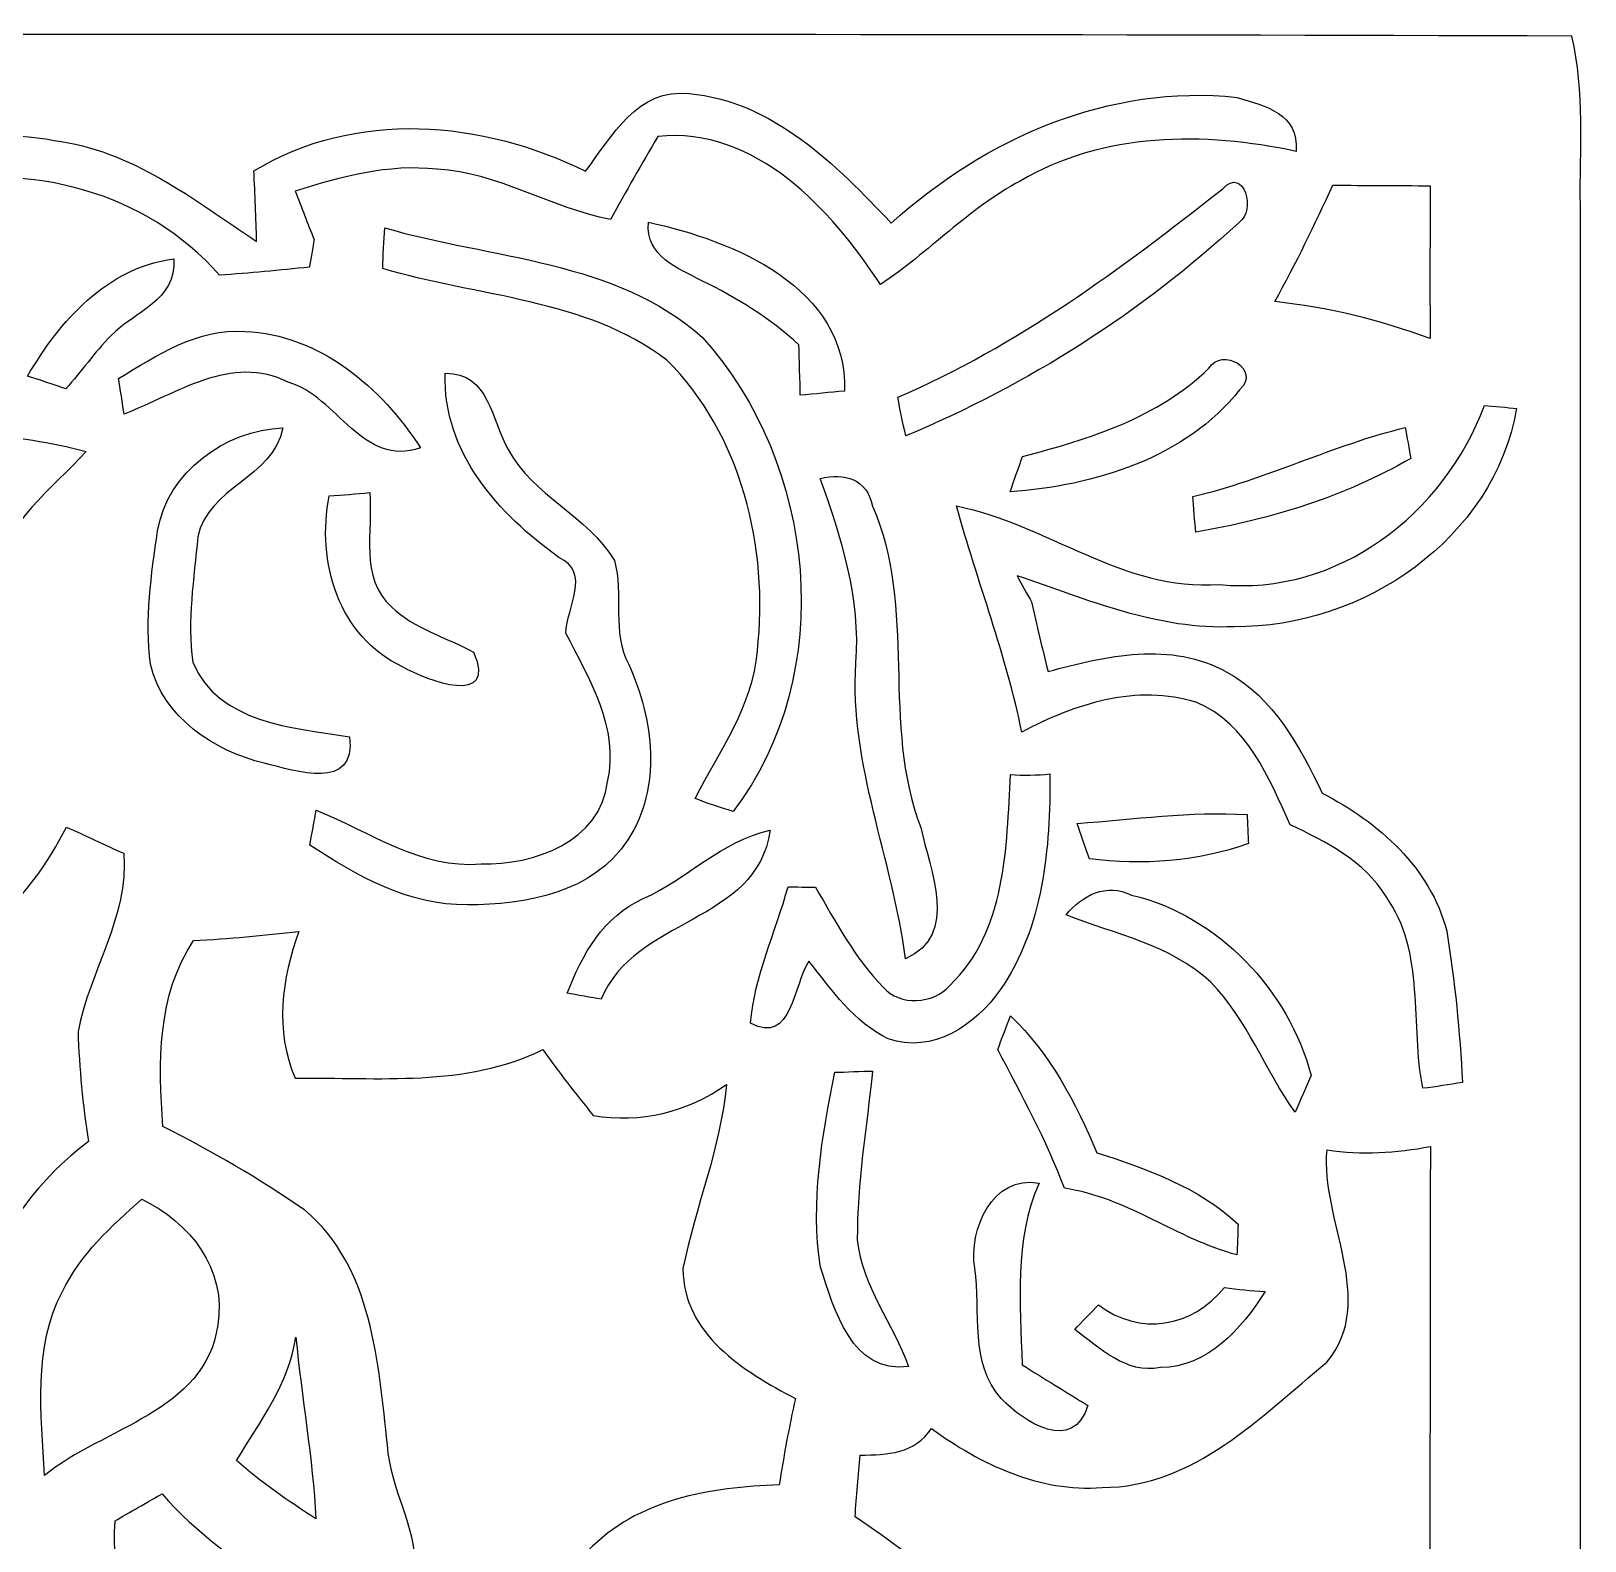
# Model space of a CAD drawing. Header units: centimetres. Extents: x -5.6 to 4, y -11.9 to 13.4.
# Drawn here: x 0.271 to 3.984, y 9.809 to 13.418 of the extents above; entities that cross this region are included whole.
import ezdxf

# ---------------------------------------------------------------- set-up
doc = ezdxf.new("R2010")
doc.units = ezdxf.units.CM
doc.header["$MEASUREMENT"] = 0
doc.layers.add('Camada 1', color=7, linetype='Continuous')

msp = doc.modelspace()

# ---------------------------------------------------------------- linework, layer by layer
at = {"layer": 'Camada 1', "color": 156}
for points, knots in [([(-5.582, 13.40237), (-4.67111, 13.41754), (-3.75954, 13.40449), (-2.84797, 13.40872), (-2.84797, 13.40872), (-0.58101, 13.40661), (1.68592, 13.41296), (3.95288, 13.40555), (3.95288, 13.40555), (3.98426, 13.27255), (3.97157, 13.13497), (3.97335, 12.99986), (3.97335, 12.99986), (3.97335, 5.16784), (3.97335, -2.66417), (3.97335, -10.49584), (3.97335, -10.49584), (3.97123, -10.94846), (3.97722, -11.40107), (3.97016, -11.85367), (3.97016, -11.85367), (3.89607, -11.86602), (3.82164, -11.87874), (3.7465, -11.87944), (3.7465, -11.87944), (1.73603, -11.88013), (-0.27445, -11.88261), (-2.28458, -11.88685), (-2.28458, -11.88685), (-3.38384, -11.88473), (-4.48308, -11.89989), (-5.582, -11.88578), (-5.582, -11.88578), (-5.59681, -10.08203), (-5.5841, -8.27758), (-5.58834, -6.47381), (-5.58834, -6.47381), (-5.58834, -0.00565), (-5.58834, 6.46219), (-5.58834, 12.93036), (-5.58834, 12.93036), (-5.58799, 13.0877), (-5.59187, 13.24504), (-5.582, 13.40237)], [0, 0, 0, 0, 0.0833333, 0.0833333, 0.0833333, 0.0833333, 0.1666667, 0.1666667, 0.1666667, 0.1666667, 0.25, 0.25, 0.25, 0.25, 0.3333333, 0.3333333, 0.3333333, 0.3333333, 0.4166667, 0.4166667, 0.4166667, 0.4166667, 0.5, 0.5, 0.5, 0.5, 0.5833333, 0.5833333, 0.5833333, 0.5833333, 0.6666667, 0.6666667, 0.6666667, 0.6666667, 0.75, 0.75, 0.75, 0.75, 0.8333333, 0.8333333, 0.8333333, 0.8333333, 1, 1, 1, 1]), ([(1.59597, 13.0824), (1.59597, 13.0824), (1.59597, 13.0824), (1.59597, 13.0824), (1.59597, 13.0824), (1.35008, 13.20482), (1.04529, 13.23093), (0.80327, 13.08311), (0.80327, 13.08311), (0.8061, 13.02702), (0.80822, 12.97092), (0.80999, 12.91483), (0.80999, 12.91483), (0.6597, 13.01432), (0.51152, 13.13356), (0.32597, 13.15578), (0.32597, 13.15578), (0.11184, 13.20129), (-0.09771, 13.09017), (-0.31114, 13.13215), (-0.31114, 13.13215), (-0.40957, 13.15261), (-0.50305, 13.19), (-0.60147, 13.2094), (-0.60147, 13.2094), (-0.60253, 13.18965), (-0.6043, 13.15049), (-0.60535, 13.13074), (-0.60535, 13.13074), (-0.41591, 13.03196), (-0.19578, 12.99915), (0.01305, 13.04854), (0.01305, 13.04854), (0.26811, 13.1064), (0.54645, 13.03301), (0.72143, 12.83405), (0.72143, 12.83405), (0.79304, 12.83899), (0.86466, 12.84604), (0.93627, 12.85309), (0.93627, 12.85309), (0.93909, 12.86968), (0.94438, 12.90284), (0.94721, 12.91942), (0.94721, 12.91942), (0.93205, 12.95788), (0.91722, 12.99632), (0.9024, 13.03513), (0.9024, 13.03513), (1.01177, 13.069), (1.12501, 13.1004), (1.24107, 13.08734), (1.24107, 13.08734), (1.38783, 13.07994), (1.51377, 12.99351), (1.65595, 12.9674), (1.65595, 12.9674), (1.69228, 13.03443), (1.73038, 13.0997), (1.76848, 13.16566), (1.76848, 13.16566), (2.00201, 13.19), (2.18405, 12.99068), (2.30047, 12.81182), (2.30047, 12.81182), (2.41618, 12.88803), (2.51143, 12.99351), (2.63455, 13.05912), (2.63455, 13.05912), (2.83386, 13.17589), (3.0741, 13.1773), (3.29425, 13.13003), (3.29425, 13.13003), (3.30129, 13.2214), (3.22087, 13.23763), (3.15348, 13.25915), (3.15348, 13.25915), (2.84657, 13.2916), (2.55093, 13.16143), (2.32657, 12.95858), (2.32657, 12.95858), (2.19604, 13.09687), (2.04259, 13.25138), (1.84326, 13.26797), (1.84326, 13.26797), (1.72261, 13.28349), (1.657, 13.16425), (1.59597, 13.0824)], [0, 0, 0, 0, 0.0434783, 0.0434783, 0.0434783, 0.0434783, 0.0869565, 0.0869565, 0.0869565, 0.0869565, 0.1304348, 0.1304348, 0.1304348, 0.1304348, 0.173913, 0.173913, 0.173913, 0.173913, 0.2173913, 0.2173913, 0.2173913, 0.2173913, 0.2608696, 0.2608696, 0.2608696, 0.2608696, 0.3043478, 0.3043478, 0.3043478, 0.3043478, 0.3478261, 0.3478261, 0.3478261, 0.3478261, 0.3913043, 0.3913043, 0.3913043, 0.3913043, 0.4347826, 0.4347826, 0.4347826, 0.4347826, 0.4782609, 0.4782609, 0.4782609, 0.4782609, 0.5217391, 0.5217391, 0.5217391, 0.5217391, 0.5652174, 0.5652174, 0.5652174, 0.5652174, 0.6086957, 0.6086957, 0.6086957, 0.6086957, 0.6521739, 0.6521739, 0.6521739, 0.6521739, 0.6956522, 0.6956522, 0.6956522, 0.6956522, 0.7391304, 0.7391304, 0.7391304, 0.7391304, 0.7826087, 0.7826087, 0.7826087, 0.7826087, 0.826087, 0.826087, 0.826087, 0.826087, 0.8695652, 0.8695652, 0.8695652, 0.8695652, 0.9130435, 0.9130435, 0.9130435, 0.9130435, 1, 1, 1, 1]), ([(2.34209, 12.5423), (2.34209, 12.5423), (2.34209, 12.5423), (2.34209, 12.5423), (2.34209, 12.5423), (2.34809, 12.51126), (2.35444, 12.48057), (2.36114, 12.44987), (2.36114, 12.44987), (2.65325, 12.57194), (2.92559, 12.74515), (3.15772, 12.96034), (3.15772, 12.96034), (3.19899, 12.98609), (3.17041, 13.09616), (3.11856, 13.04077), (3.11856, 13.04077), (2.87691, 12.84957), (2.62714, 12.66472), (2.34209, 12.5423)], [0, 0, 0, 0, 0.1666667, 0.1666667, 0.1666667, 0.1666667, 0.3333333, 0.3333333, 0.3333333, 0.3333333, 0.5, 0.5, 0.5, 0.5, 0.6666667, 0.6666667, 0.6666667, 0.6666667, 1, 1, 1, 1]), ([(-0.93732, 13.04854), (-0.93732, 13.04854), (-0.93732, 13.04854), (-0.93732, 13.04854), (-0.93732, 13.04854), (-0.98636, 12.97092), (-1.03821, 12.89543), (-1.09042, 12.81994), (-1.09042, 12.81994), (-0.78563, 12.82064), (-0.50904, 12.57018), (-0.49599, 12.2629), (-0.49599, 12.2629), (-0.44626, 11.82899), (-0.82442, 11.48749), (-0.7955, 11.05711), (-0.7955, 11.05711), (-0.79126, 10.90119), (-0.71966, 10.75725), (-0.6378, 10.62779), (-0.6378, 10.62779), (-0.53657, 10.45949), (-0.34042, 10.36496), (-0.2755, 10.17164), (-0.2755, 10.17164), (-0.15063, 9.88871), (-0.24799, 9.55709), (-0.45861, 9.34295), (-0.45861, 9.34295), (-0.27515, 9.23712), (-0.13192, 9.0745), (-0.03279, 8.88822), (-0.03279, 8.88822), (0.1651, 8.96654), (0.42228, 8.92774), (0.54575, 8.74148), (0.54575, 8.74148), (0.65193, 8.55661), (0.66323, 8.33649), (0.73661, 8.13859), (0.73661, 8.13859), (0.78176, 7.99606), (0.88583, 7.8627), (0.85938, 7.70573), (0.85938, 7.70573), (0.8135, 7.41644), (0.60819, 7.1875), (0.38946, 7.00829), (0.38946, 7.00829), (0.13441, 6.7885), (-0.22153, 6.67173), (-0.55526, 6.74051), (-0.55526, 6.74051), (-0.60042, 6.53908), (-0.65263, 6.33906), (-0.69037, 6.13587), (-0.69037, 6.13587), (-0.55597, 6.12245), (-0.43744, 6.05401), (-0.35558, 5.94747), (-0.35558, 5.94747), (-0.20284, 6.16444), (0.05715, 6.3059), (0.32492, 6.29038), (0.32492, 6.29038), (0.46002, 6.27415), (0.59901, 6.32529), (0.68016, 6.43712), (0.68016, 6.43712), (0.77152, 6.53238), (0.77082, 6.66855), (0.78563, 6.79062), (0.78563, 6.79062), (0.81633, 6.89397), (0.93522, 6.84247), (0.97861, 6.77791), (0.97861, 6.77791), (0.97296, 6.55425), (0.88265, 6.33482), (0.70591, 6.193), (0.70591, 6.193), (0.92922, 6.04097), (1.05798, 5.7665), (1.00894, 5.49663), (1.00894, 5.49663), (1.131, 5.51709), (1.25518, 5.50579), (1.37337, 5.46876), (1.37337, 5.46876), (1.4524, 5.54567), (1.54941, 5.61798), (1.66582, 5.61092), (1.66582, 5.61092), (1.83339, 5.60809), (2.00237, 5.59927), (2.16782, 5.57072), (2.16782, 5.57072), (2.3121, 5.54389), (2.37985, 5.39891), (2.43628, 5.27967), (2.43628, 5.27967), (2.60667, 5.50862), (2.84234, 5.67655), (3.02966, 5.89031), (3.02966, 5.89031), (3.13197, 6.00321), (3.17712, 6.18172), (3.09633, 6.31859), (3.09633, 6.31859), (3.03108, 6.44172), (2.89418, 6.49393), (2.7732, 6.54402), (2.7732, 6.54402), (2.77741, 6.43466), (2.78835, 6.32529), (2.78589, 6.21558), (2.78589, 6.21558), (2.56645, 6.13339), (2.32762, 6.16832), (2.11349, 6.24769), (2.11349, 6.24769), (2.01012, 6.23217), (1.91629, 6.1595), (1.80622, 6.16902), (1.80622, 6.16902), (1.52646, 6.15068), (1.27811, 6.36269), (1.18816, 6.6167), (1.18816, 6.6167), (1.16065, 6.74263), (1.15571, 6.87246), (1.15253, 7.00088), (1.15253, 7.00088), (1.15605, 7.15398), (1.27881, 7.26015), (1.39242, 7.34377), (1.39242, 7.34377), (1.39524, 7.40762), (1.39948, 7.47112), (1.40441, 7.53463), (1.40441, 7.53463), (1.25413, 7.6207), (1.12608, 7.77309), (1.14547, 7.95655), (1.14547, 7.95655), (1.14194, 8.18232), (1.3903, 8.36471), (1.60408, 8.28216), (1.60408, 8.28216), (1.62808, 8.23348), (1.61714, 8.17915), (1.61361, 8.12765), (1.61361, 8.12765), (1.52047, 8.11213), (1.39629, 8.12236), (1.34797, 8.02075), (1.34797, 8.02075), (1.28553, 7.8941), (1.37795, 7.75017), (1.50283, 7.7089), (1.50283, 7.7089), (1.62667, 7.82884), (1.79034, 7.89164), (1.95087, 7.94666), (1.95087, 7.94666), (2.05493, 7.97947), (2.16994, 7.99499), (2.27682, 7.96466), (2.27682, 7.96466), (2.38478, 7.92127), (2.38443, 7.78615), (2.42183, 7.69231), (2.42183, 7.69231), (2.54952, 7.74206), (2.68958, 7.72195), (2.80353, 7.64892), (2.80353, 7.64892), (2.94181, 7.56143), (3.11255, 7.46195), (3.13267, 7.28203), (3.13267, 7.28203), (3.15736, 7.06261), (3.00462, 6.88199), (2.93687, 6.68372), (2.93687, 6.68372), (3.09352, 6.60752), (3.25049, 6.49323), (3.29988, 6.31684), (3.29988, 6.31684), (3.37891, 6.10517), (3.27731, 5.87058), (3.1288, 5.71605), (3.1288, 5.71605), (2.95769, 5.5379), (2.76684, 5.37986), (2.60173, 5.1957), (2.60173, 5.1957), (2.79894, 5.1756), (2.94288, 5.0225), (2.99086, 4.83693), (2.99086, 4.83693), (3.09386, 4.89055), (3.20498, 4.94454), (3.32458, 4.93535), (3.32458, 4.93535), (3.43146, 4.93713), (3.52496, 4.8768), (3.61562, 4.82776), (3.61562, 4.82776), (3.61316, 5.86634), (3.6135, 6.90491), (3.61526, 7.94315), (3.61526, 7.94315), (3.35457, 8.01158), (3.08645, 8.08177), (2.86421, 8.24089), (2.86421, 8.24089), (2.65255, 8.37812), (2.50613, 8.60071), (2.46062, 8.84836), (2.46062, 8.84836), (2.42076, 8.86741), (2.3809, 8.88646), (2.34138, 8.90481), (2.34138, 8.90481), (2.2412, 8.69843), (2.02425, 8.60848), (1.85278, 8.47441), (1.85278, 8.47441), (1.7519, 8.42115), (1.66195, 8.50406), (1.60021, 8.57532), (1.60021, 8.57532), (1.42099, 8.57744), (1.12678, 8.61552), (1.11901, 8.84449), (1.11901, 8.84449), (1.19698, 8.96372), (1.33456, 9.02441), (1.43581, 9.12142), (1.43581, 9.12142), (1.37337, 9.14822), (1.30634, 9.17044), (1.25625, 9.21843), (1.25625, 9.21843), (1.23013, 9.31369), (1.33068, 9.34578), (1.38642, 9.39765), (1.38642, 9.39765), (1.51659, 9.48935), (1.48626, 9.68021), (1.60162, 9.78464), (1.60162, 9.78464), (1.71944, 9.90881), (1.89547, 9.93739), (2.05882, 9.94233), (2.05882, 9.94233), (2.06976, 10.01148), (2.08209, 10.08062), (2.09763, 10.14906), (2.09763, 10.14906), (1.9745, 10.21291), (1.82915, 10.30288), (1.82881, 10.45949), (1.82881, 10.45949), (1.85809, 10.60732), (1.91912, 10.74807), (1.93252, 10.89942), (1.93252, 10.89942), (1.83904, 10.8331), (1.72755, 10.80664), (1.61432, 10.82569), (1.61432, 10.82569), (1.57268, 10.8772), (1.53212, 10.92941), (1.49367, 10.98303), (1.49367, 10.98303), (1.30846, 10.89201), (1.10103, 10.91776), (0.90206, 10.91459), (0.90206, 10.91459), (0.85302, 11.02854), (0.86961, 11.15236), (0.91088, 11.26559), (0.91088, 11.26559), (0.82692, 11.25573), (0.74331, 11.24795), (0.65935, 11.24373), (0.65935, 11.24373), (0.5715, 11.11179), (0.57503, 10.95092), (0.58597, 10.79958), (0.58597, 10.79958), (0.70274, 10.7403), (0.81669, 10.67435), (0.92428, 10.59992), (0.92428, 10.59992), (1.08761, 10.46373), (1.10067, 10.23372), (1.12254, 10.03793), (1.12254, 10.03793), (1.12925, 9.92716), (1.20297, 9.82732), (1.18711, 9.71515), (1.18711, 9.71515), (1.14689, 9.68869), (1.09891, 9.67846), (1.05623, 9.65765), (1.05623, 9.65765), (1.03047, 9.525), (0.99625, 9.3853), (0.89782, 9.28582), (0.89782, 9.28582), (0.82232, 9.19621), (0.67909, 9.16057), (0.5782, 9.22796), (0.5782, 9.22796), (0.43285, 9.3285), (0.35418, 9.49535), (0.29634, 9.65692), (0.29634, 9.65692), (0.14853, 9.70138), (0.14076, 9.87459), (0.11148, 10.00054), (0.11148, 10.00054), (0.05644, 10.28664), (0.17568, 10.58862), (0.40781, 10.76325), (0.40781, 10.76325), (0.39477, 10.85037), (0.38595, 10.93823), (0.38313, 11.02608), (0.38313, 11.02608), (0.41029, 11.17141), (0.50518, 11.30053), (0.49249, 11.45222), (0.49249, 11.45222), (0.44627, 11.47303), (0.40076, 11.4942), (0.3556, 11.51501), (0.3556, 11.51501), (0.2667, 11.34039), (0.121, 11.19399), (-0.07019, 11.13754), (-0.07019, 11.13754), (-0.17638, 11.11214), (-0.28256, 10.99185), (-0.39263, 11.05429), (-0.39263, 11.05429), (-0.37146, 11.29242), (-0.28539, 11.53653), (-0.11112, 11.70622), (-0.11112, 11.70622), (-0.01269, 11.80429), (0.12136, 11.85015), (0.24906, 11.89637), (0.24906, 11.89637), (0.23741, 11.90483), (0.21414, 11.92176), (0.2025, 11.93023), (0.2025, 11.93023), (0.19263, 11.99268), (0.17039, 12.05512), (0.17886, 12.11862), (0.17886, 12.11862), (0.21132, 12.2428), (0.31998, 12.32252), (0.40252, 12.41283), (0.40252, 12.41283), (0.23461, 12.45869), (0.05432, 12.4527), (-0.10688, 12.52325), (-0.10688, 12.52325), (-0.35594, 12.61779), (-0.54609, 12.82135), (-0.67661, 13.04819), (-0.67661, 13.04819), (-0.76339, 13.04854), (-0.85054, 13.04854), (-0.93732, 13.04854)], [0, 0, 0, 0, 0.0104167, 0.0104167, 0.0104167, 0.0104167, 0.0208333, 0.0208333, 0.0208333, 0.0208333, 0.03125, 0.03125, 0.03125, 0.03125, 0.0416667, 0.0416667, 0.0416667, 0.0416667, 0.0520833, 0.0520833, 0.0520833, 0.0520833, 0.0625, 0.0625, 0.0625, 0.0625, 0.0729167, 0.0729167, 0.0729167, 0.0729167, 0.0833333, 0.0833333, 0.0833333, 0.0833333, 0.09375, 0.09375, 0.09375, 0.09375, 0.1041667, 0.1041667, 0.1041667, 0.1041667, 0.1145833, 0.1145833, 0.1145833, 0.1145833, 0.125, 0.125, 0.125, 0.125, 0.1354167, 0.1354167, 0.1354167, 0.1354167, 0.1458333, 0.1458333, 0.1458333, 0.1458333, 0.15625, 0.15625, 0.15625, 0.15625, 0.1666667, 0.1666667, 0.1666667, 0.1666667, 0.1770833, 0.1770833, 0.1770833, 0.1770833, 0.1875, 0.1875, 0.1875, 0.1875, 0.1979167, 0.1979167, 0.1979167, 0.1979167, 0.2083333, 0.2083333, 0.2083333, 0.2083333, 0.21875, 0.21875, 0.21875, 0.21875, 0.2291667, 0.2291667, 0.2291667, 0.2291667, 0.2395833, 0.2395833, 0.2395833, 0.2395833, 0.25, 0.25, 0.25, 0.25, 0.2604167, 0.2604167, 0.2604167, 0.2604167, 0.2708333, 0.2708333, 0.2708333, 0.2708333, 0.28125, 0.28125, 0.28125, 0.28125, 0.2916667, 0.2916667, 0.2916667, 0.2916667, 0.3020833, 0.3020833, 0.3020833, 0.3020833, 0.3125, 0.3125, 0.3125, 0.3125, 0.3229167, 0.3229167, 0.3229167, 0.3229167, 0.3333333, 0.3333333, 0.3333333, 0.3333333, 0.34375, 0.34375, 0.34375, 0.34375, 0.3541667, 0.3541667, 0.3541667, 0.3541667, 0.3645833, 0.3645833, 0.3645833, 0.3645833, 0.375, 0.375, 0.375, 0.375, 0.3854167, 0.3854167, 0.3854167, 0.3854167, 0.3958333, 0.3958333, 0.3958333, 0.3958333, 0.40625, 0.40625, 0.40625, 0.40625, 0.4166667, 0.4166667, 0.4166667, 0.4166667, 0.4270833, 0.4270833, 0.4270833, 0.4270833, 0.4375, 0.4375, 0.4375, 0.4375, 0.4479167, 0.4479167, 0.4479167, 0.4479167, 0.4583333, 0.4583333, 0.4583333, 0.4583333, 0.46875, 0.46875, 0.46875, 0.46875, 0.4791667, 0.4791667, 0.4791667, 0.4791667, 0.4895833, 0.4895833, 0.4895833, 0.4895833, 0.5, 0.5, 0.5, 0.5, 0.5104167, 0.5104167, 0.5104167, 0.5104167, 0.5208333, 0.5208333, 0.5208333, 0.5208333, 0.53125, 0.53125, 0.53125, 0.53125, 0.5416667, 0.5416667, 0.5416667, 0.5416667, 0.5520833, 0.5520833, 0.5520833, 0.5520833, 0.5625, 0.5625, 0.5625, 0.5625, 0.5729167, 0.5729167, 0.5729167, 0.5729167, 0.5833333, 0.5833333, 0.5833333, 0.5833333, 0.59375, 0.59375, 0.59375, 0.59375, 0.6041667, 0.6041667, 0.6041667, 0.6041667, 0.6145833, 0.6145833, 0.6145833, 0.6145833, 0.625, 0.625, 0.625, 0.625, 0.6354167, 0.6354167, 0.6354167, 0.6354167, 0.6458333, 0.6458333, 0.6458333, 0.6458333, 0.65625, 0.65625, 0.65625, 0.65625, 0.6666667, 0.6666667, 0.6666667, 0.6666667, 0.6770833, 0.6770833, 0.6770833, 0.6770833, 0.6875, 0.6875, 0.6875, 0.6875, 0.6979167, 0.6979167, 0.6979167, 0.6979167, 0.7083333, 0.7083333, 0.7083333, 0.7083333, 0.71875, 0.71875, 0.71875, 0.71875, 0.7291667, 0.7291667, 0.7291667, 0.7291667, 0.7395833, 0.7395833, 0.7395833, 0.7395833, 0.75, 0.75, 0.75, 0.75, 0.7604167, 0.7604167, 0.7604167, 0.7604167, 0.7708333, 0.7708333, 0.7708333, 0.7708333, 0.78125, 0.78125, 0.78125, 0.78125, 0.7916667, 0.7916667, 0.7916667, 0.7916667, 0.8020833, 0.8020833, 0.8020833, 0.8020833, 0.8125, 0.8125, 0.8125, 0.8125, 0.8229167, 0.8229167, 0.8229167, 0.8229167, 0.8333333, 0.8333333, 0.8333333, 0.8333333, 0.84375, 0.84375, 0.84375, 0.84375, 0.8541667, 0.8541667, 0.8541667, 0.8541667, 0.8645833, 0.8645833, 0.8645833, 0.8645833, 0.875, 0.875, 0.875, 0.875, 0.8854167, 0.8854167, 0.8854167, 0.8854167, 0.8958333, 0.8958333, 0.8958333, 0.8958333, 0.90625, 0.90625, 0.90625, 0.90625, 0.9166667, 0.9166667, 0.9166667, 0.9166667, 0.9270833, 0.9270833, 0.9270833, 0.9270833, 0.9375, 0.9375, 0.9375, 0.9375, 0.9479167, 0.9479167, 0.9479167, 0.9479167, 0.9583333, 0.9583333, 0.9583333, 0.9583333, 0.96875, 0.96875, 0.96875, 0.96875, 0.9791667, 0.9791667, 0.9791667, 0.9791667, 1, 1, 1, 1]), ([(3.24309, 12.7709), (3.24309, 12.7709), (3.24309, 12.7709), (3.24309, 12.7709), (3.24309, 12.7709), (3.37009, 12.75785), (3.49427, 12.72645), (3.61421, 12.68306), (3.61421, 12.68306), (3.61385, 12.80477), (3.61385, 12.92612), (3.61457, 13.04783), (3.61457, 13.04783), (3.53696, 13.04819), (3.45934, 13.04854), (3.38208, 13.04924), (3.38208, 13.04924), (3.33869, 12.95505), (3.29354, 12.86157), (3.24309, 12.7709)], [0, 0, 0, 0, 0.1666667, 0.1666667, 0.1666667, 0.1666667, 0.3333333, 0.3333333, 0.3333333, 0.3333333, 0.5, 0.5, 0.5, 0.5, 0.6666667, 0.6666667, 0.6666667, 0.6666667, 1, 1, 1, 1]), ([(1.74625, 12.96069), (1.74625, 12.96069), (1.74625, 12.96069), (1.74625, 12.96069), (1.74625, 12.96069), (1.7392, 12.87744), (1.81716, 12.85169), (1.87361, 12.82064), (1.87361, 12.82064), (1.95757, 12.78078), (2.03658, 12.73069), (2.10574, 12.66789), (2.10574, 12.66789), (2.10679, 12.63791), (2.10855, 12.57723), (2.10925, 12.54724), (2.10925, 12.54724), (2.14419, 12.55042), (2.17947, 12.5536), (2.21474, 12.55712), (2.21474, 12.55712), (2.2225, 12.80548), (1.94875, 12.91695), (1.74625, 12.96069)], [0, 0, 0, 0, 0.1428571, 0.1428571, 0.1428571, 0.1428571, 0.2857143, 0.2857143, 0.2857143, 0.2857143, 0.4285714, 0.4285714, 0.4285714, 0.4285714, 0.5714286, 0.5714286, 0.5714286, 0.5714286, 0.7142857, 0.7142857, 0.7142857, 0.7142857, 1, 1, 1, 1]), ([(1.11619, 12.94729), (1.11619, 12.94729), (1.11619, 12.94729), (1.11619, 12.94729), (1.11619, 12.94729), (1.11407, 12.91519), (1.11231, 12.88273), (1.11125, 12.85028), (1.11125, 12.85028), (1.33774, 12.78113), (1.59561, 12.77972), (1.79034, 12.63085), (1.79034, 12.63085), (1.96956, 12.4534), (2.03377, 12.18177), (2.00661, 11.93623), (2.00661, 11.93623), (1.99672, 11.80465), (1.91559, 11.69705), (1.85809, 11.58346), (1.85809, 11.58346), (1.88736, 11.57111), (1.91771, 11.56229), (1.94839, 11.55206), (1.94839, 11.55206), (2.20098, 11.88261), (2.14701, 12.38355), (1.87573, 12.68518), (1.87573, 12.68518), (1.66758, 12.8711), (1.37125, 12.8725), (1.11619, 12.94729)], [0, 0, 0, 0, 0.1111111, 0.1111111, 0.1111111, 0.1111111, 0.2222222, 0.2222222, 0.2222222, 0.2222222, 0.3333333, 0.3333333, 0.3333333, 0.3333333, 0.4444444, 0.4444444, 0.4444444, 0.4444444, 0.5555556, 0.5555556, 0.5555556, 0.5555556, 0.6666667, 0.6666667, 0.6666667, 0.6666667, 0.7777778, 0.7777778, 0.7777778, 0.7777778, 1, 1, 1, 1]), ([(0.26248, 12.59275), (0.26248, 12.59275), (0.26248, 12.59275), (0.26248, 12.59275), (0.26248, 12.59275), (0.2854, 12.58534), (0.33126, 12.57018), (0.35418, 12.56242), (0.35418, 12.56242), (0.39088, 12.60369), (0.42262, 12.64955), (0.46143, 12.68906), (0.46143, 12.68906), (0.51788, 12.74762), (0.61913, 12.77338), (0.61172, 12.87321), (0.61172, 12.87321), (0.45086, 12.85134), (0.34008, 12.72504), (0.26248, 12.59275)], [0, 0, 0, 0, 0.1666667, 0.1666667, 0.1666667, 0.1666667, 0.3333333, 0.3333333, 0.3333333, 0.3333333, 0.5, 0.5, 0.5, 0.5, 0.6666667, 0.6666667, 0.6666667, 0.6666667, 1, 1, 1, 1]), ([(0.48014, 12.58746), (0.48014, 12.58746), (0.48014, 12.58746), (0.48014, 12.58746), (0.48014, 12.58746), (0.48367, 12.56594), (0.49001, 12.52325), (0.49354, 12.50208), (0.49354, 12.50208), (0.61701, 12.54971), (0.75001, 12.64673), (0.88547, 12.57829), (0.88547, 12.57829), (1.00331, 12.54407), (1.06363, 12.37262), (1.20156, 12.42165), (1.20156, 12.42165), (1.10878, 12.56558), (0.95992, 12.69259), (0.78176, 12.69964), (0.78176, 12.69964), (0.66888, 12.70811), (0.57255, 12.64214), (0.48014, 12.58746)], [0, 0, 0, 0, 0.1428571, 0.1428571, 0.1428571, 0.1428571, 0.2857143, 0.2857143, 0.2857143, 0.2857143, 0.4285714, 0.4285714, 0.4285714, 0.4285714, 0.5714286, 0.5714286, 0.5714286, 0.5714286, 0.7142857, 0.7142857, 0.7142857, 0.7142857, 1, 1, 1, 1]), ([(3.08575, 12.6118), (3.08575, 12.6118), (3.08575, 12.6118), (3.08575, 12.6118), (3.08575, 12.6118), (2.96369, 12.49291), (2.8007, 12.44282), (2.64054, 12.40084), (2.64054, 12.40084), (2.63279, 12.37967), (2.61797, 12.33734), (2.61055, 12.31618), (2.61055, 12.31618), (2.8113, 12.33028), (3.03072, 12.39696), (3.15913, 12.5603), (3.15913, 12.5603), (3.21168, 12.60827), (3.11679, 12.66366), (3.08575, 12.6118)], [0, 0, 0, 0, 0.1666667, 0.1666667, 0.1666667, 0.1666667, 0.3333333, 0.3333333, 0.3333333, 0.3333333, 0.5, 0.5, 0.5, 0.5, 0.6666667, 0.6666667, 0.6666667, 0.6666667, 1, 1, 1, 1]), ([(1.26047, 12.5998), (1.26047, 12.5998), (1.26047, 12.5998), (1.26047, 12.5998), (1.26047, 12.5998), (1.25518, 12.40895), (1.38713, 12.26396), (1.53212, 12.15954), (1.53212, 12.15954), (1.61079, 12.12285), (1.55046, 12.04101), (1.54905, 11.97856), (1.54905, 11.97856), (1.60479, 11.86814), (1.67817, 11.75314), (1.64853, 11.62296), (1.64853, 11.62296), (1.63159, 11.48044), (1.47214, 11.4233), (1.34656, 11.42717), (1.34656, 11.42717), (1.20156, 11.41377), (1.08057, 11.50408), (0.9525, 11.55523), (0.9525, 11.55523), (0.94862, 11.53442), (0.94087, 11.49279), (0.93734, 11.47197), (0.93734, 11.47197), (1.04951, 11.39754), (1.17405, 11.32769), (1.31339, 11.3291), (1.31339, 11.3291), (1.45274, 11.32874), (1.61573, 11.35803), (1.69722, 11.48432), (1.69722, 11.48432), (1.77906, 11.61026), (1.75825, 11.77254), (1.69934, 11.90342), (1.69934, 11.90342), (1.6577, 11.98104), (1.68733, 12.07099), (1.66511, 12.15213), (1.66511, 12.15213), (1.60126, 12.25938), (1.47003, 12.30629), (1.41111, 12.41742), (1.41111, 12.41742), (1.37019, 12.48798), (1.36701, 12.60051), (1.26047, 12.5998)], [0, 0, 0, 0, 0.0714286, 0.0714286, 0.0714286, 0.0714286, 0.1428571, 0.1428571, 0.1428571, 0.1428571, 0.2142857, 0.2142857, 0.2142857, 0.2142857, 0.2857143, 0.2857143, 0.2857143, 0.2857143, 0.3571429, 0.3571429, 0.3571429, 0.3571429, 0.4285714, 0.4285714, 0.4285714, 0.4285714, 0.5, 0.5, 0.5, 0.5, 0.5714286, 0.5714286, 0.5714286, 0.5714286, 0.6428571, 0.6428571, 0.6428571, 0.6428571, 0.7142857, 0.7142857, 0.7142857, 0.7142857, 0.7857143, 0.7857143, 0.7857143, 0.7857143, 0.8571429, 0.8571429, 0.8571429, 0.8571429, 1, 1, 1, 1]), ([(3.74404, 12.5229), (3.74404, 12.5229), (3.74404, 12.5229), (3.74404, 12.5229), (3.74404, 12.5229), (3.64844, 12.26431), (3.39478, 12.06641), (3.1108, 12.09462), (3.1108, 12.09462), (2.88079, 12.07805), (2.69804, 12.23926), (2.4825, 12.28266), (2.4825, 12.28266), (2.53224, 12.10168), (2.60139, 11.92636), (2.63842, 11.74184), (2.63842, 11.74184), (2.76542, 11.80923), (2.9136, 11.85791), (3.05647, 11.81276), (3.05647, 11.81276), (3.17782, 11.7616), (3.22898, 11.63214), (3.27978, 11.52066), (3.27978, 11.52066), (3.36621, 11.47938), (3.45722, 11.43387), (3.50908, 11.34886), (3.50908, 11.34886), (3.60434, 11.21515), (3.56658, 11.04265), (3.59693, 10.8906), (3.59693, 10.8906), (3.62832, 10.89413), (3.65972, 10.89905), (3.69147, 10.90471), (3.69147, 10.90471), (3.68547, 11.02571), (3.67348, 11.14671), (3.65407, 11.2663), (3.65407, 11.2663), (3.61492, 11.418), (3.4911, 11.5263), (3.35669, 11.59615), (3.35669, 11.59615), (3.3027, 11.70727), (3.24063, 11.82369), (3.12844, 11.88543), (3.12844, 11.88543), (2.9965, 11.95951), (2.83846, 11.92494), (2.70123, 11.88649), (2.70123, 11.88649), (2.68746, 11.94188), (2.67406, 11.99761), (2.66171, 12.05335), (2.66171, 12.05335), (2.65325, 12.06887), (2.63561, 12.10027), (2.62714, 12.11579), (2.62714, 12.11579), (2.79541, 12.059), (2.9644, 11.98491), (3.14643, 11.99373), (3.14643, 11.99373), (3.45158, 11.9902), (3.76802, 12.20399), (3.82093, 12.51549), (3.82093, 12.51549), (3.80154, 12.51761), (3.76309, 12.52113), (3.74404, 12.5229)], [0, 0, 0, 0, 0.0526316, 0.0526316, 0.0526316, 0.0526316, 0.1052632, 0.1052632, 0.1052632, 0.1052632, 0.1578947, 0.1578947, 0.1578947, 0.1578947, 0.2105263, 0.2105263, 0.2105263, 0.2105263, 0.2631579, 0.2631579, 0.2631579, 0.2631579, 0.3157895, 0.3157895, 0.3157895, 0.3157895, 0.3684211, 0.3684211, 0.3684211, 0.3684211, 0.4210526, 0.4210526, 0.4210526, 0.4210526, 0.4736842, 0.4736842, 0.4736842, 0.4736842, 0.5263158, 0.5263158, 0.5263158, 0.5263158, 0.5789474, 0.5789474, 0.5789474, 0.5789474, 0.6315789, 0.6315789, 0.6315789, 0.6315789, 0.6842105, 0.6842105, 0.6842105, 0.6842105, 0.7368421, 0.7368421, 0.7368421, 0.7368421, 0.7894737, 0.7894737, 0.7894737, 0.7894737, 0.8421053, 0.8421053, 0.8421053, 0.8421053, 0.8947368, 0.8947368, 0.8947368, 0.8947368, 1, 1, 1, 1]), ([(0.57326, 12.22339), (0.57326, 12.22339), (0.57326, 12.22339), (0.57326, 12.22339), (0.57326, 12.22339), (0.55774, 12.11826), (0.54292, 12.01067), (0.55598, 11.90448), (0.55598, 11.90448), (0.58668, 11.77643), (0.70733, 11.6974), (0.82832, 11.66741), (0.82832, 11.66741), (0.90452, 11.64942), (1.04705, 11.59898), (1.03223, 11.73056), (1.03223, 11.73056), (0.89712, 11.75208), (0.71826, 11.76301), (0.65723, 11.90872), (0.65723, 11.90872), (0.64347, 12.00819), (0.6604, 12.10909), (0.66922, 12.20858), (0.66922, 12.20858), (0.69251, 12.32675), (0.84878, 12.34863), (0.87277, 12.46928), (0.87277, 12.46928), (0.73483, 12.46363), (0.59725, 12.36345), (0.57326, 12.22339)], [0, 0, 0, 0, 0.1111111, 0.1111111, 0.1111111, 0.1111111, 0.2222222, 0.2222222, 0.2222222, 0.2222222, 0.3333333, 0.3333333, 0.3333333, 0.3333333, 0.4444444, 0.4444444, 0.4444444, 0.4444444, 0.5555556, 0.5555556, 0.5555556, 0.5555556, 0.6666667, 0.6666667, 0.6666667, 0.6666667, 0.7777778, 0.7777778, 0.7777778, 0.7777778, 1, 1, 1, 1]), ([(3.04694, 12.30488), (3.04694, 12.30488), (3.04694, 12.30488), (3.04694, 12.30488), (3.04694, 12.30488), (3.04871, 12.28372), (3.05223, 12.24103), (3.05435, 12.21986), (3.05435, 12.21986), (3.23322, 12.2502), (3.41066, 12.30488), (3.56799, 12.39625), (3.56799, 12.39625), (3.56483, 12.41459), (3.55813, 12.45129), (3.55494, 12.46963), (3.55494, 12.46963), (3.38174, 12.42836), (3.22087, 12.3451), (3.04694, 12.30488)], [0, 0, 0, 0, 0.1666667, 0.1666667, 0.1666667, 0.1666667, 0.3333333, 0.3333333, 0.3333333, 0.3333333, 0.5, 0.5, 0.5, 0.5, 0.6666667, 0.6666667, 0.6666667, 0.6666667, 1, 1, 1, 1]), ([(2.15654, 12.34828), (2.15654, 12.34828), (2.15654, 12.34828), (2.15654, 12.34828), (2.15654, 12.34828), (2.20804, 12.20681), (2.25426, 12.06041), (2.24191, 11.9073), (2.24191, 11.9073), (2.22639, 11.66388), (2.33045, 11.43811), (2.36044, 11.20034), (2.36044, 11.20034), (2.49026, 11.25643), (2.41864, 11.41271), (2.39713, 11.51361), (2.39713, 11.51361), (2.30152, 11.76125), (2.38867, 12.03818), (2.28177, 12.2823), (2.28177, 12.2823), (2.26837, 12.34792), (2.21509, 12.36132), (2.15654, 12.34828)], [0, 0, 0, 0, 0.1428571, 0.1428571, 0.1428571, 0.1428571, 0.2857143, 0.2857143, 0.2857143, 0.2857143, 0.4285714, 0.4285714, 0.4285714, 0.4285714, 0.5714286, 0.5714286, 0.5714286, 0.5714286, 0.7142857, 0.7142857, 0.7142857, 0.7142857, 1, 1, 1, 1]), ([(0.98355, 12.307), (0.98355, 12.307), (0.98355, 12.307), (0.98355, 12.307), (0.98355, 12.307), (0.95215, 12.14931), (1.00507, 11.97045), (1.15887, 11.89778), (1.15887, 11.89778), (1.21885, 11.86356), (1.38572, 11.80076), (1.32856, 11.93306), (1.32856, 11.93306), (1.26295, 11.96904), (1.1864, 11.98809), (1.13207, 12.0417), (1.13207, 12.0417), (1.05516, 12.1105), (1.08832, 12.22375), (1.0802, 12.31441), (1.0802, 12.31441), (1.04775, 12.31123), (1.01564, 12.30876), (0.98355, 12.307)], [0, 0, 0, 0, 0.1428571, 0.1428571, 0.1428571, 0.1428571, 0.2857143, 0.2857143, 0.2857143, 0.2857143, 0.4285714, 0.4285714, 0.4285714, 0.4285714, 0.5714286, 0.5714286, 0.5714286, 0.5714286, 0.7142857, 0.7142857, 0.7142857, 0.7142857, 1, 1, 1, 1]), ([(2.61126, 11.64025), (2.61126, 11.64025), (2.61126, 11.64025), (2.61126, 11.64025), (2.61126, 11.64025), (2.60244, 11.46704), (2.60173, 11.26559), (2.46627, 11.13648), (2.46627, 11.13648), (2.42782, 11.09132), (2.34667, 11.08639), (2.30718, 11.13225), (2.30718, 11.13225), (2.23943, 11.20175), (2.19393, 11.28818), (2.1456, 11.37108), (2.1456, 11.37108), (2.12938, 11.37143), (2.09621, 11.37179), (2.07999, 11.37214), (2.07999, 11.37214), (2.05, 11.26348), (1.99991, 11.15942), (1.99002, 11.04618), (1.99002, 11.04618), (2.08986, 10.99255), (2.09303, 11.13931), (2.12938, 11.19434), (2.12938, 11.19434), (2.18511, 11.1259), (2.23697, 11.04793), (2.31916, 11.00912), (2.31916, 11.00912), (2.42429, 10.97138), (2.52871, 11.04194), (2.58657, 11.12555), (2.58657, 11.12555), (2.69063, 11.27512), (2.70686, 11.46492), (2.70581, 11.64201), (2.70581, 11.64201), (2.67406, 11.63884), (2.64266, 11.63848), (2.61126, 11.64025)], [0, 0, 0, 0, 0.0833333, 0.0833333, 0.0833333, 0.0833333, 0.1666667, 0.1666667, 0.1666667, 0.1666667, 0.25, 0.25, 0.25, 0.25, 0.3333333, 0.3333333, 0.3333333, 0.3333333, 0.4166667, 0.4166667, 0.4166667, 0.4166667, 0.5, 0.5, 0.5, 0.5, 0.5833333, 0.5833333, 0.5833333, 0.5833333, 0.6666667, 0.6666667, 0.6666667, 0.6666667, 0.75, 0.75, 0.75, 0.75, 0.8333333, 0.8333333, 0.8333333, 0.8333333, 1, 1, 1, 1]), ([(2.77108, 11.52383), (2.77108, 11.52383), (2.77108, 11.52383), (2.77108, 11.52383), (2.77108, 11.52383), (2.77812, 11.50267), (2.79259, 11.46033), (2.8, 11.43917), (2.8, 11.43917), (2.92629, 11.42259), (3.05929, 11.43212), (3.17994, 11.4755), (3.17994, 11.4755), (3.17923, 11.49279), (3.17782, 11.52736), (3.17712, 11.54465), (3.17712, 11.54465), (3.04165, 11.55347), (2.90583, 11.533), (2.77108, 11.52383)], [0, 0, 0, 0, 0.1666667, 0.1666667, 0.1666667, 0.1666667, 0.3333333, 0.3333333, 0.3333333, 0.3333333, 0.5, 0.5, 0.5, 0.5, 0.6666667, 0.6666667, 0.6666667, 0.6666667, 1, 1, 1, 1]), ([(1.73391, 11.34392), (1.73391, 11.34392), (1.73391, 11.34392), (1.73391, 11.34392), (1.73391, 11.34392), (1.63901, 11.30194), (1.5875, 11.20986), (1.55222, 11.11778), (1.55222, 11.11778), (1.57234, 11.11426), (1.61325, 11.10684), (1.63337, 11.10332), (1.63337, 11.10332), (1.71345, 11.29947), (2.00519, 11.28323), (2.03694, 11.50725), (2.03694, 11.50725), (1.92193, 11.48185), (1.83868, 11.39154), (1.73391, 11.34392)], [0, 0, 0, 0, 0.1666667, 0.1666667, 0.1666667, 0.1666667, 0.3333333, 0.3333333, 0.3333333, 0.3333333, 0.5, 0.5, 0.5, 0.5, 0.6666667, 0.6666667, 0.6666667, 0.6666667, 1, 1, 1, 1]), ([(2.74425, 11.30511), (2.74425, 11.30511), (2.74425, 11.30511), (2.74425, 11.30511), (2.74425, 11.30511), (2.8621, 11.25819), (2.99473, 11.23349), (3.09033, 11.1439), (3.09033, 11.1439), (3.17782, 11.05464), (3.2198, 10.93399), (3.29177, 10.83344), (3.29177, 10.83344), (3.30129, 10.85532), (3.32071, 10.89942), (3.33023, 10.92129), (3.33023, 10.92129), (3.27519, 11.12555), (3.10938, 11.30265), (2.90089, 11.35238), (2.90089, 11.35238), (2.83986, 11.38166), (2.78377, 11.35238), (2.74425, 11.30511)], [0, 0, 0, 0, 0.1428571, 0.1428571, 0.1428571, 0.1428571, 0.2857143, 0.2857143, 0.2857143, 0.2857143, 0.4285714, 0.4285714, 0.4285714, 0.4285714, 0.5714286, 0.5714286, 0.5714286, 0.5714286, 0.7142857, 0.7142857, 0.7142857, 0.7142857, 1, 1, 1, 1]), ([(2.58092, 10.98303), (2.58092, 10.98303), (2.58092, 10.98303), (2.58092, 10.98303), (2.58092, 10.98303), (2.63808, 10.87437), (2.69735, 10.76676), (2.74038, 10.65142), (2.74038, 10.65142), (2.89031, 10.63025), (3.00955, 10.53005), (3.15277, 10.49231), (3.15277, 10.49231), (3.15348, 10.511), (3.15489, 10.54769), (3.15524, 10.56605), (3.15524, 10.56605), (3.06141, 10.65318), (2.93828, 10.69869), (2.818, 10.73608), (2.818, 10.73608), (2.7672, 10.85532), (2.70722, 10.97316), (2.61162, 11.06346), (2.61162, 11.06346), (2.60385, 11.04335), (2.58869, 11.00313), (2.58092, 10.98303)], [0, 0, 0, 0, 0.125, 0.125, 0.125, 0.125, 0.25, 0.25, 0.25, 0.25, 0.375, 0.375, 0.375, 0.375, 0.5, 0.5, 0.5, 0.5, 0.625, 0.625, 0.625, 0.625, 0.75, 0.75, 0.75, 0.75, 1, 1, 1, 1]), ([(2.19182, 10.9287), (2.19182, 10.9287), (2.19182, 10.9287), (2.19182, 10.9287), (2.19182, 10.9287), (2.16076, 10.77665), (2.13359, 10.6172), (2.15725, 10.46302), (2.15725, 10.46302), (2.1897, 10.36248), (2.23273, 10.20655), (2.36784, 10.22526), (2.36784, 10.22526), (2.33081, 10.32756), (2.25743, 10.41788), (2.24544, 10.52829), (2.24544, 10.52829), (2.24437, 10.66375), (2.26837, 10.79746), (2.28177, 10.93187), (2.28177, 10.93187), (2.25918, 10.93116), (2.21438, 10.92941), (2.19182, 10.9287)], [0, 0, 0, 0, 0.1428571, 0.1428571, 0.1428571, 0.1428571, 0.2857143, 0.2857143, 0.2857143, 0.2857143, 0.4285714, 0.4285714, 0.4285714, 0.4285714, 0.5714286, 0.5714286, 0.5714286, 0.5714286, 0.7142857, 0.7142857, 0.7142857, 0.7142857, 1, 1, 1, 1]), ([(3.36797, 10.74349), (3.36797, 10.74349), (3.36797, 10.74349), (3.36797, 10.74349), (3.36797, 10.74349), (3.35175, 10.57697), (3.49003, 10.38189), (3.36763, 10.23618), (3.36763, 10.23618), (3.21027, 10.10637), (3.05047, 9.93668), (2.83033, 9.93632), (2.83033, 9.93632), (2.6804, 9.92433), (2.5407, 9.99172), (2.42253, 10.07743), (2.42253, 10.07743), (2.38337, 10.01711), (2.3167, 10.0143), (2.25248, 10.0136), (2.25248, 10.0136), (2.2479, 9.96492), (2.24367, 9.91588), (2.24013, 9.86649), (2.24013, 9.86649), (2.32199, 9.81039), (2.40841, 9.75394), (2.46345, 9.66857), (2.46345, 9.66857), (2.59927, 9.47454), (2.61055, 9.22584), (2.58903, 8.99795), (2.58903, 8.99795), (2.7566, 9.00287), (2.92665, 8.98102), (3.08046, 8.9101), (3.08046, 8.9101), (3.31823, 8.80743), (3.48721, 8.5993), (3.61597, 8.38164), (3.61597, 8.38164), (3.61245, 9.17151), (3.61385, 9.96138), (3.61492, 10.7516), (3.61492, 10.7516), (3.53342, 10.73572), (3.45017, 10.7308), (3.36797, 10.74349)], [0, 0, 0, 0, 0.0769231, 0.0769231, 0.0769231, 0.0769231, 0.1538462, 0.1538462, 0.1538462, 0.1538462, 0.2307692, 0.2307692, 0.2307692, 0.2307692, 0.3076923, 0.3076923, 0.3076923, 0.3076923, 0.3846154, 0.3846154, 0.3846154, 0.3846154, 0.4615385, 0.4615385, 0.4615385, 0.4615385, 0.5384615, 0.5384615, 0.5384615, 0.5384615, 0.6153846, 0.6153846, 0.6153846, 0.6153846, 0.6923077, 0.6923077, 0.6923077, 0.6923077, 0.7692308, 0.7692308, 0.7692308, 0.7692308, 0.8461538, 0.8461538, 0.8461538, 0.8461538, 1, 1, 1, 1]), ([(2.52625, 10.46022), (2.52625, 10.46022), (2.52625, 10.46022), (2.52625, 10.46022), (2.52625, 10.46022), (2.54141, 10.35649), (2.51283, 10.23408), (2.5894, 10.14871), (2.5894, 10.14871), (2.64478, 10.09121), (2.76084, 10.01747), (2.79646, 10.13249), (2.79646, 10.13249), (2.74355, 10.16494), (2.69099, 10.19705), (2.63913, 10.22984), (2.63913, 10.22984), (2.63525, 10.37766), (2.61902, 10.52442), (2.67971, 10.66375), (2.67971, 10.66375), (2.56857, 10.68422), (2.51107, 10.55299), (2.52625, 10.46022)], [0, 0, 0, 0, 0.1428571, 0.1428571, 0.1428571, 0.1428571, 0.2857143, 0.2857143, 0.2857143, 0.2857143, 0.4285714, 0.4285714, 0.4285714, 0.4285714, 0.5714286, 0.5714286, 0.5714286, 0.5714286, 0.7142857, 0.7142857, 0.7142857, 0.7142857, 1, 1, 1, 1]), ([(0.34607, 10.40448), (0.34607, 10.40448), (0.34607, 10.40448), (0.34607, 10.40448), (0.34607, 10.40448), (0.27376, 10.26971), (0.29598, 10.11166), (0.30304, 9.96526), (0.30304, 9.96526), (0.44274, 10.07957), (0.68828, 10.11767), (0.71685, 10.32438), (0.71685, 10.32438), (0.73978, 10.45845), (0.65017, 10.56993), (0.53552, 10.62565), (0.53552, 10.62565), (0.46321, 10.56111), (0.38805, 10.49408), (0.34607, 10.40448)], [0, 0, 0, 0, 0.1666667, 0.1666667, 0.1666667, 0.1666667, 0.3333333, 0.3333333, 0.3333333, 0.3333333, 0.5, 0.5, 0.5, 0.5, 0.6666667, 0.6666667, 0.6666667, 0.6666667, 1, 1, 1, 1]), ([(3.12278, 10.41435), (3.12278, 10.41435), (3.12278, 10.41435), (3.12278, 10.41435), (3.12278, 10.41435), (3.0466, 10.31945), (2.91959, 10.29757), (2.82151, 10.37307), (2.82151, 10.37307), (2.8074, 10.35826), (2.77919, 10.32862), (2.76508, 10.3138), (2.76508, 10.3138), (2.82504, 10.26971), (2.88714, 10.20726), (2.96969, 10.22278), (2.96969, 10.22278), (3.08363, 10.22456), (3.16337, 10.31556), (3.2198, 10.40482), (3.2198, 10.40482), (3.187, 10.40658), (3.15455, 10.40977), (3.12278, 10.41435)], [0, 0, 0, 0, 0.1428571, 0.1428571, 0.1428571, 0.1428571, 0.2857143, 0.2857143, 0.2857143, 0.2857143, 0.4285714, 0.4285714, 0.4285714, 0.4285714, 0.5714286, 0.5714286, 0.5714286, 0.5714286, 0.7142857, 0.7142857, 0.7142857, 0.7142857, 1, 1, 1, 1]), ([(0.762, 10.00088), (0.762, 10.00088), (0.762, 10.00088), (0.762, 10.00088), (0.762, 10.00088), (0.8202, 9.94796), (0.88583, 9.90423), (0.95179, 9.86119), (0.95179, 9.86119), (0.94368, 10.00688), (0.91792, 10.15047), (0.90382, 10.29545), (0.90382, 10.29545), (0.88654, 10.18399), (0.81845, 10.09473), (0.762, 10.00088)], [0, 0, 0, 0, 0.2, 0.2, 0.2, 0.2, 0.4, 0.4, 0.4, 0.4, 0.6, 0.6, 0.6, 0.6, 1, 1, 1, 1]), ([(0.47203, 9.85695), (0.47203, 9.85695), (0.47203, 9.85695), (0.47203, 9.85695), (0.47203, 9.85695), (0.46038, 9.71444), (0.514, 9.5765), (0.60042, 9.46538), (0.60042, 9.46538), (0.6336, 9.4301), (0.66111, 9.3726), (0.71861, 9.37684), (0.71861, 9.37684), (0.82127, 9.44845), (0.8449, 9.57755), (0.87383, 9.69044), (0.87383, 9.69044), (0.76694, 9.75394), (0.66605, 9.82732), (0.58385, 9.92116), (0.58385, 9.92116), (0.55598, 9.90528), (0.4999, 9.87319), (0.47203, 9.85695)], [0, 0, 0, 0, 0.1428571, 0.1428571, 0.1428571, 0.1428571, 0.2857143, 0.2857143, 0.2857143, 0.2857143, 0.4285714, 0.4285714, 0.4285714, 0.4285714, 0.5714286, 0.5714286, 0.5714286, 0.5714286, 0.7142857, 0.7142857, 0.7142857, 0.7142857, 1, 1, 1, 1])]:
    msp.add_open_spline(points, degree=3, knots=knots, dxfattribs=at)

doc.saveas('drawing.dxf')
